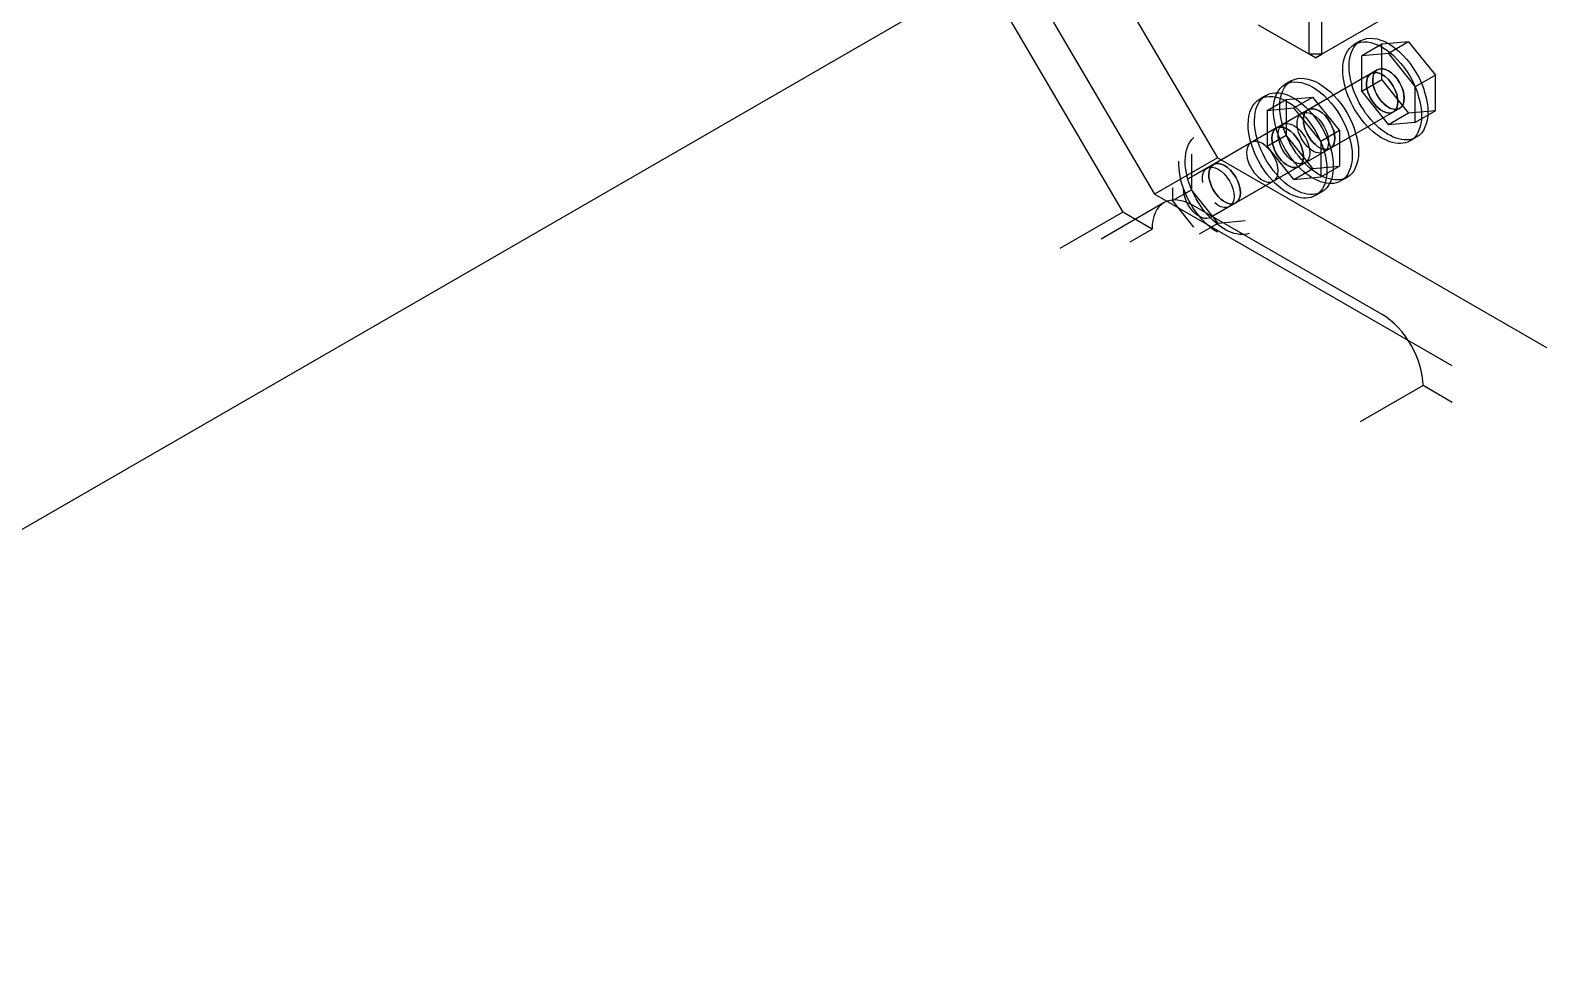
# Model space of a CAD drawing. Extents: x 0 to 316, y 0 to 723.
# Drawn here: x 244.6 to 312.6, y 5 to 46.8 of the extents above; entities that cross this region are included whole.
import ezdxf

# ---------------------------------------------------------------- set-up
doc = ezdxf.new("R2010")
doc.units = 0
doc.layers.get('0').update_dxf_attribs({"linetype": 'CONTINUOUS'})

msp = doc.modelspace()

# ---------------------------------------------------------------- linework, layer by layer
at = {"color": 253}
for p, q in [((99.0713, 379.917), (297.841, 41.1028)), ((96.2424, 378.284), (295.013, 39.4698)), ((94.8284, 377.469), (293.599, 38.6539)), ((301.956, 45.7496), (301.956, 85.5969)), ((302.521, 45.7496), (302.521, 84.6335)), ((210.512, 4.9747), (302.435, 58.0457)), ((308.744, 49.342), (302.24, 45.587)), ((309.026, 49.5046), (302.521, 45.7496)), ((301.956, 45.7496), (299.693, 47.056)), ((302.24, 45.587), (299.975, 46.8919)), ((304.268, 46.3476), (303.985, 46.185)), ((306.423, 46.3077), (305.22, 46.2001)), ((306.423, 46.3077), (305.518, 45.7853)), ((306.423, 46.3077), (307.625, 44.8123)), ((302.521, 45.7496), (301.956, 45.7496)), ((302.24, 45.587), (301.956, 45.7496)), ((302.24, 45.587), (302.521, 45.7496)), ((305.22, 46.2001), (304.316, 45.6777)), ((305.518, 45.7853), (304.316, 45.6777)), ((304.316, 44.0754), (304.316, 45.6777)), ((305.22, 44.5975), (305.22, 46.2001)), ((305.518, 45.7853), (306.719, 44.2888)), ((305.018, 45.048), (299.361, 41.7823)), ((305.018, 45.048), (304.735, 44.8853)), ((301.157, 44.552), (300.874, 44.3879)), ((304.735, 44.8853), (301.908, 43.2523)), ((305.22, 44.5975), (304.316, 44.0754)), ((305.22, 44.5975), (306.423, 43.1024)), ((307.625, 44.8123), (306.719, 44.2888)), ((306.719, 42.6875), (306.719, 44.2888)), ((307.625, 43.2096), (307.625, 44.8123)), ((300.027, 43.899), (299.743, 43.7349)), ((300.073, 43.2276), (300.922, 43.7183)), ((300.922, 43.7183), (302.124, 43.8256)), ((300.922, 43.7183), (300.922, 42.1157)), ((301.276, 43.3352), (302.124, 43.8256)), ((303.325, 42.3305), (302.124, 43.8256)), ((304.316, 44.0754), (305.518, 42.5785)), ((300.073, 43.2276), (301.276, 43.3352)), ((300.073, 43.2276), (300.073, 41.625)), ((306.018, 43.3158), (300.361, 40.0498)), ((301.624, 43.09), (300.776, 42.5993)), ((302.478, 41.8401), (301.276, 43.3352)), ((301.908, 43.2523), (301.624, 43.09)), ((305.734, 43.1532), (302.907, 41.5202)), ((306.423, 43.1024), (305.518, 42.5785)), ((306.018, 43.3158), (305.734, 43.1532)), ((307.625, 43.2096), (306.423, 43.1024)), ((307.625, 43.2096), (306.719, 42.6875)), ((300.492, 42.4353), (297.664, 40.8023)), ((300.776, 42.5993), (300.492, 42.4353)), ((302.478, 41.8401), (303.325, 42.3305)), ((303.325, 42.3305), (303.325, 40.7278)), ((306.719, 42.6875), (305.518, 42.5785)), ((299.361, 41.7823), (296.533, 40.1493)), ((300.073, 41.625), (300.922, 42.1157)), ((301.276, 40.1299), (300.073, 41.625)), ((302.124, 40.6206), (300.922, 42.1157)), ((302.478, 41.8401), (302.478, 40.2375)), ((302.907, 41.5202), (302.624, 41.3561)), ((306.768, 42.0176), (306.485, 41.8539)), ((297.841, 41.1028), (295.013, 39.4698)), ((296.679, 41.2679), (296.679, 39.6667)), ((312.618, 32.5727), (297.841, 41.1028)), ((301.777, 40.8672), (301.493, 40.7031)), ((302.624, 41.3561), (301.777, 40.8672)), ((297.381, 40.6396), (296.533, 40.1493)), ((297.664, 40.8023), (297.381, 40.6396)), ((301.493, 40.7031), (298.663, 39.0701)), ((301.276, 40.1299), (302.124, 40.6206)), ((301.276, 40.1299), (302.478, 40.2375)), ((302.124, 40.6206), (303.325, 40.7278)), ((302.478, 40.2375), (303.325, 40.7278)), ((303.658, 40.2209), (303.374, 40.0569)), ((308.375, 31.7555), (295.013, 39.4698)), ((295.83, 39.7439), (295.83, 39.1763)), ((295.83, 39.1763), (296.679, 39.6667)), ((297.881, 38.1702), (296.679, 39.6667)), ((300.361, 40.0498), (297.533, 38.4168)), ((302.526, 39.5676), (302.242, 39.4035)), ((295.45, 39.0853), (292.622, 37.4523)), ((296.787, 37.9857), (295.83, 39.1763)), ((305.235, 34.0582), (296.75, 38.9573)), ((298.381, 38.9075), (297.533, 38.4168)), ((298.663, 39.0701), (298.381, 38.9075)), ((293.599, 38.6539), (290.77, 37.0198)), ((294.913, 37.8947), (293.599, 38.6539)), ((297.033, 37.6798), (297.881, 38.1702)), ((297.881, 38.1702), (299.084, 38.2778)), ((293.922, 37.3242), (294.913, 37.8947)), ((307.074, 30.8736), (304.245, 29.2406)), ((308.375, 30.1225), (307.074, 30.8736))]:
    msp.add_line(p, q, dxfattribs=at)
for points in [[(303.75, 45.2039), (303.75, 45.744), (303.937, 46.156), (304.268, 46.3476)], [(303.985, 46.185), (304.676, 46.5818), (305.795, 45.937), (306.485, 44.7407)], [(304.268, 46.3476), (304.958, 46.7459), (306.077, 46.101), (306.768, 44.9047)], [(303.468, 45.0398), (303.468, 45.5814), (303.653, 45.992), (303.985, 46.185)], [(301.157, 44.552), (301.847, 44.9488), (302.967, 44.3039), (303.658, 43.1077)], [(304.559, 42.5249), (303.897, 43.2209), (303.468, 44.2143), (303.468, 45.0398)], [(304.841, 42.6875), (304.181, 43.3846), (303.75, 44.377), (303.75, 45.2039)], [(304.735, 44.8853), (305.012, 45.0441), (305.459, 44.7862), (305.734, 44.3068)], [(305.734, 44.3068), (305.459, 44.7862), (305.012, 45.0441), (304.735, 44.8853)], [(304.811, 44.5904), (304.811, 44.807), (304.885, 44.9721), (305.018, 45.048)], [(304.985, 45.0261), (304.925, 44.982), (304.879, 44.9157), (304.85, 44.8331)], [(305.018, 45.048), (305.007, 45.0413), (304.996, 45.0342), (304.985, 45.0261)], [(305.018, 45.048), (305.293, 45.2078), (305.743, 44.9488), (306.018, 44.4708)], [(305.383, 45.0617), (305.245, 45.11), (305.118, 45.1058), (305.018, 45.048)], [(305.654, 44.9047), (305.563, 44.9778), (305.472, 45.0303), (305.383, 45.0617)], [(300.027, 43.899), (300.716, 44.2958), (301.835, 43.6506), (302.526, 42.4547)], [(300.356, 43.2428), (300.356, 43.7857), (300.543, 44.1964), (300.874, 44.3879)], [(300.638, 43.4068), (300.638, 43.9484), (300.824, 44.359), (301.157, 44.552)], [(300.874, 44.3879), (301.564, 44.7862), (302.683, 44.1399), (303.374, 42.9436)], [(304.528, 44.4281), (304.528, 44.6444), (304.603, 44.8084), (304.735, 44.8853)], [(304.735, 44.8853), (304.603, 44.8084), (304.528, 44.6444), (304.528, 44.4281)], [(304.965, 43.422), (304.701, 43.7003), (304.528, 44.0972), (304.528, 44.4281)], [(304.528, 44.4281), (304.528, 44.0972), (304.701, 43.7003), (304.965, 43.422)], [(304.85, 44.8331), (304.823, 44.7629), (304.811, 44.6814), (304.811, 44.5904)], [(305.248, 43.5846), (304.983, 43.863), (304.811, 44.2599), (304.811, 44.5904)], [(304.811, 44.5904), (304.811, 44.4997), (304.823, 44.4031), (304.85, 44.3039)], [(304.85, 44.3039), (304.879, 44.1868), (304.925, 44.0683), (304.985, 43.954)], [(306.051, 44.4101), (305.948, 44.607), (305.807, 44.7809), (305.654, 44.9047)], [(305.734, 44.3068), (306.011, 43.8298), (306.011, 43.3116), (305.734, 43.1532)], [(305.734, 43.1532), (306.011, 43.3116), (306.011, 43.8298), (305.734, 44.3068)], [(306.018, 44.4708), (306.294, 43.9924), (306.294, 43.4756), (306.018, 43.3158)], [(306.186, 44.0612), (306.157, 44.1784), (306.111, 44.2958), (306.051, 44.4101)], [(306.485, 44.7407), (307.176, 43.5448), (307.176, 42.2522), (306.485, 41.8539)], [(306.768, 44.9047), (307.46, 43.7085), (307.46, 42.4159), (306.768, 42.0176)], [(299.224, 42.5898), (299.224, 43.1313), (299.411, 43.5434), (299.743, 43.7349)], [(299.508, 42.7535), (299.508, 43.2954), (299.694, 43.706), (300.027, 43.899)], [(299.743, 43.7349), (300.433, 44.1332), (301.552, 43.4869), (302.242, 42.2906)], [(304.985, 43.954), (305.088, 43.7568), (305.229, 43.5832), (305.383, 43.459)], [(306.018, 43.3158), (305.816, 43.1987), (305.513, 43.3049), (305.248, 43.5846)], [(306.186, 43.531), (306.237, 43.6728), (306.237, 43.8602), (306.186, 44.0612)], [(301.449, 40.7278), (300.787, 41.4253), (300.356, 42.4187), (300.356, 43.2428)], [(301.73, 40.8919), (301.07, 41.5879), (300.638, 42.5813), (300.638, 43.4068)], [(301.417, 42.6311), (301.417, 42.8473), (301.491, 43.0128), (301.624, 43.09)], [(301.417, 42.6311), (301.417, 42.8473), (301.491, 43.0128), (301.624, 43.09)], [(301.624, 43.09), (301.901, 43.2484), (302.349, 42.9891), (302.624, 42.5111)], [(301.624, 43.09), (301.901, 43.2484), (302.349, 42.9891), (302.624, 42.5111)], [(301.699, 42.7951), (301.699, 43.0114), (301.774, 43.1754), (301.908, 43.2523)], [(301.908, 43.2523), (301.774, 43.1754), (301.699, 43.0114), (301.699, 42.7951)], [(301.908, 43.2523), (302.183, 43.4111), (302.631, 43.1532), (302.907, 42.6738)], [(302.907, 42.6738), (302.631, 43.1532), (302.183, 43.4111), (301.908, 43.2523)], [(303.374, 42.9436), (304.064, 41.7477), (304.064, 40.4566), (303.374, 40.0569)], [(303.658, 43.1077), (304.347, 41.9118), (304.347, 40.6192), (303.658, 40.2209)], [(305.734, 43.1532), (305.533, 43.0361), (305.229, 43.1423), (304.965, 43.422)], [(304.965, 43.422), (305.229, 43.1423), (305.533, 43.0361), (305.734, 43.1532)], [(305.383, 43.459), (305.472, 43.3874), (305.563, 43.3338), (305.654, 43.3035)], [(305.654, 43.3035), (305.792, 43.2537), (305.919, 43.2594), (306.018, 43.3158)], [(306.018, 43.3158), (306.03, 43.3229), (306.042, 43.3296), (306.051, 43.338)], [(306.051, 43.338), (306.111, 43.3836), (306.157, 43.4481), (306.186, 43.531)], [(300.316, 40.0748), (299.656, 40.7705), (299.224, 41.7643), (299.224, 42.5898)], [(300.598, 40.2375), (299.938, 40.9346), (299.508, 41.9283), (299.508, 42.7535)], [(300.286, 41.9777), (300.286, 42.194), (300.36, 42.3594), (300.492, 42.4353)], [(300.492, 42.4353), (300.36, 42.3594), (300.286, 42.194), (300.286, 41.9777)], [(300.492, 42.4353), (300.769, 42.5951), (301.217, 42.3362), (301.493, 41.8578)], [(301.493, 41.8578), (301.217, 42.3362), (300.769, 42.5951), (300.492, 42.4353)], [(300.568, 42.1418), (300.568, 42.3566), (300.643, 42.5221), (300.776, 42.5993)], [(300.568, 42.1418), (300.568, 42.3566), (300.643, 42.5221), (300.776, 42.5993)], [(300.776, 42.5993), (301.052, 42.7577), (301.5, 42.5002), (301.777, 42.0218)], [(300.776, 42.5993), (301.052, 42.7577), (301.5, 42.5002), (301.777, 42.0218)], [(301.854, 41.6235), (301.589, 41.9033), (301.417, 42.3016), (301.417, 42.6311)], [(301.854, 41.6235), (301.589, 41.9033), (301.417, 42.3016), (301.417, 42.6311)], [(302.136, 41.7876), (301.872, 42.0673), (301.699, 42.4642), (301.699, 42.7951)], [(301.699, 42.7951), (301.699, 42.4642), (301.872, 42.0673), (302.136, 41.7876)], [(302.242, 42.2906), (302.933, 41.0958), (302.933, 39.8032), (302.242, 39.4035)], [(302.526, 42.4547), (303.215, 41.2598), (303.215, 39.9658), (302.526, 39.5676)], [(302.624, 42.5111), (302.9, 42.0328), (302.9, 41.5163), (302.624, 41.3561)], [(302.624, 42.5111), (302.9, 42.0328), (302.9, 41.5163), (302.624, 41.3561)], [(302.907, 42.6738), (303.184, 42.1968), (303.184, 41.6789), (302.907, 41.5202)], [(302.907, 41.5202), (303.184, 41.6789), (303.184, 42.1968), (302.907, 42.6738)], [(306.485, 41.8539), (305.98, 41.5618), (305.219, 41.8264), (304.559, 42.5249)], [(306.768, 42.0176), (306.263, 41.7255), (305.501, 41.9887), (304.841, 42.6875)], [(296.397, 40.9568), (296.397, 41.4196), (296.532, 41.7876), (296.781, 42.0067)], [(299.361, 41.7823), (299.229, 41.7064), (299.154, 41.541), (299.154, 41.3247)], [(300.361, 41.2048), (300.084, 41.6828), (299.638, 41.9421), (299.361, 41.7823)], [(300.722, 40.972), (300.458, 41.2503), (300.286, 41.6472), (300.286, 41.9777)], [(300.286, 41.9777), (300.286, 41.6472), (300.458, 41.2503), (300.722, 40.972)], [(301.005, 41.1357), (300.74, 41.4129), (300.568, 41.8112), (300.568, 42.1418)], [(301.005, 41.1357), (300.74, 41.4129), (300.568, 41.8112), (300.568, 42.1418)], [(301.493, 41.8578), (301.768, 41.3798), (301.768, 40.863), (301.493, 40.7031)], [(301.493, 40.7031), (301.768, 40.863), (301.768, 41.3798), (301.493, 41.8578)], [(301.777, 42.0218), (302.052, 41.5438), (302.052, 41.027), (301.777, 40.8672)], [(301.777, 42.0218), (302.052, 41.5438), (302.052, 41.027), (301.777, 40.8672)], [(302.624, 41.3561), (302.422, 41.2404), (302.118, 41.3452), (301.854, 41.6235)], [(302.624, 41.3561), (302.422, 41.2404), (302.118, 41.3452), (301.854, 41.6235)], [(302.907, 41.5202), (302.706, 41.4031), (302.401, 41.5092), (302.136, 41.7876)], [(302.136, 41.7876), (302.401, 41.5092), (302.706, 41.4031), (302.907, 41.5202)], [(296.114, 40.7942), (296.114, 40.845), (296.116, 40.8947), (296.118, 40.9455)], [(297.396, 38.541), (296.785, 39.2342), (296.397, 40.174), (296.397, 40.9568)], [(297.664, 40.8023), (297.94, 40.9621), (298.388, 40.7031), (298.663, 40.2248)], [(298.663, 40.2248), (298.388, 40.7031), (297.94, 40.9621), (297.664, 40.8023)], [(299.154, 41.3247), (299.154, 40.9938), (299.326, 40.597), (299.591, 40.3186)], [(300.361, 40.0498), (300.638, 40.2096), (300.638, 40.7278), (300.361, 41.2048)], [(301.493, 40.7031), (301.292, 40.5874), (300.986, 40.6922), (300.722, 40.972)], [(300.722, 40.972), (300.986, 40.6922), (301.292, 40.5874), (301.493, 40.7031)], [(301.777, 40.8672), (301.573, 40.7501), (301.269, 40.8563), (301.005, 41.1357)], [(301.777, 40.8672), (301.573, 40.7501), (301.269, 40.8563), (301.005, 41.1357)], [(303.658, 40.2209), (303.15, 39.9288), (302.391, 40.1934), (301.73, 40.8919)], [(297.846, 37.7529), (296.883, 38.3314), (296.114, 39.6819), (296.114, 40.7942)], [(297.174, 40.1807), (297.174, 40.3987), (297.248, 40.5624), (297.381, 40.6396)], [(297.174, 40.1807), (297.174, 40.3987), (297.248, 40.5624), (297.381, 40.6396)], [(297.193, 39.9867), (297.181, 40.054), (297.174, 40.1189), (297.174, 40.1807)], [(297.193, 39.9867), (297.181, 40.054), (297.174, 40.1189), (297.174, 40.1807)], [(297.381, 40.6396), (297.658, 40.798), (298.105, 40.5405), (298.381, 40.0625)], [(297.381, 40.6396), (297.658, 40.798), (298.105, 40.5405), (298.381, 40.0625)], [(297.457, 40.3447), (297.457, 40.5613), (297.532, 40.7264), (297.664, 40.8023)], [(297.664, 40.8023), (297.532, 40.7264), (297.457, 40.5613), (297.457, 40.3447)], [(297.893, 39.339), (297.63, 39.6173), (297.457, 40.0142), (297.457, 40.3447)], [(297.457, 40.3447), (297.457, 40.0142), (297.63, 39.6173), (297.893, 39.339)], [(298.663, 40.2248), (298.941, 39.7468), (298.941, 39.2299), (298.663, 39.0701)], [(298.663, 39.0701), (298.941, 39.2299), (298.941, 39.7468), (298.663, 40.2248)], [(299.591, 40.3186), (299.855, 40.0389), (300.159, 39.9327), (300.361, 40.0498)], [(302.526, 39.5676), (302.02, 39.2769), (301.26, 39.54), (300.598, 40.2375)], [(303.374, 40.0569), (302.869, 39.7662), (302.107, 40.0308), (301.449, 40.7278)], [(296.762, 38.6856), (296.497, 38.964), (296.326, 39.3608), (296.326, 39.6917)], [(298.381, 40.0625), (298.658, 39.5827), (298.658, 39.0659), (298.381, 38.9075)], [(298.381, 40.0625), (298.658, 39.5827), (298.658, 39.0659), (298.381, 38.9075)], [(302.242, 39.4035), (301.736, 39.1128), (300.977, 39.3774), (300.316, 40.0748)], [(295.45, 39.0853), (295.106, 38.8867), (294.913, 38.4584), (294.913, 37.8947)], [(296.75, 38.9573), (296.263, 39.2384), (295.795, 39.2836), (295.45, 39.0853)], [(298.381, 38.9075), (298.209, 38.807), (297.959, 38.8691), (297.723, 39.0701)], [(298.381, 38.9075), (298.209, 38.807), (297.959, 38.8691), (297.723, 39.0701)], [(298.663, 39.0701), (298.462, 38.9544), (298.158, 39.0592), (297.893, 39.339)], [(297.893, 39.339), (298.158, 39.0592), (298.462, 38.9544), (298.663, 39.0701)], [(297.533, 38.4168), (297.331, 38.2997), (297.027, 38.4059), (296.762, 38.6856)], [(299.265, 37.7045), (298.734, 37.5225), (298.008, 37.8478), (297.396, 38.541)], [(307.074, 30.8736), (307.074, 32.0463), (306.251, 33.4712), (305.235, 34.0582)]]:
    msp.add_open_spline(points, degree=3, dxfattribs=at)

doc.saveas('drawing.dxf')
